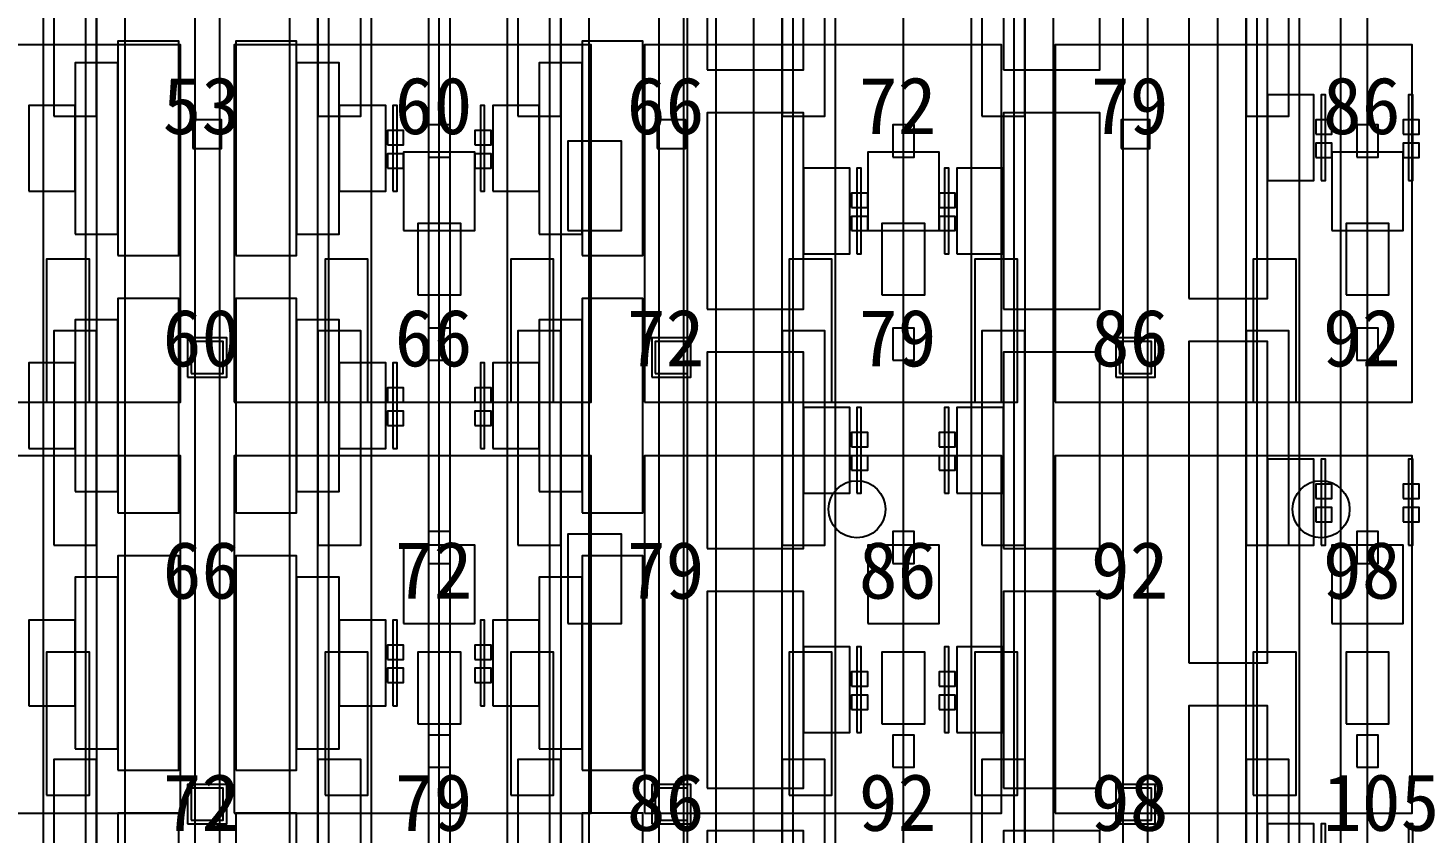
# Model space of a CAD drawing. Header units: metres. Extents: x -1640 to 1560, y -268 to 2338.
# Drawn here: x 100.22 to 139.22, y 1661.94 to 1684.47 of the extents above; entities that cross this region are included whole.
import ezdxf

# ---------------------------------------------------------------- set-up
doc = ezdxf.new("R2010")
doc.units = ezdxf.units.M
for name, color, linetype in [('1F_CHL', 4, 'Continuous'), ('1F_PUMP', 2, 'Continuous'), ('1F_SCR', 3, 'Continuous'), ('1F_STRUCT_COLUMN', 8, 'Continuous'), ('2F_CSF_LATERAL_RACK_CONCEPT', 9, 'Continuous'), ('2F_RFG', 5, 'Continuous'), ('2F_STRUCT_COLUMN', 8, 'Continuous'), ('2F_VMB', 6, 'Continuous'), ('3F_CLEANROOM_OVERHEAD_PIPE_DUCT_CONCEPT', 9, 'Continuous'), ('3F_CMP', 5, 'Continuous'), ('3F_EHS_EGRESS_DIST_M', 2, 'Continuous'), ('3F_EHS_SAFETY_SHOWER_EYEWASH_CONCEPT', 3, 'Continuous'), ('3F_ETCH', 2, 'Continuous'), ('3F_FOUP', 5, 'Continuous'), ('3F_OHT', 9, 'Continuous'), ('3F_OHTV', 1, 'Continuous'), ('3F_STRUCT_COLUMN', 8, 'Continuous'), ('3F_TBAR', 6, 'Continuous'), ('3F_WET', 6, 'Continuous'), ('4F_FFU', 1, 'Continuous'), ('4F_STRUCT_PLENUM_TRUSS_CONCEPT', 9, 'Continuous'), ('5F_CHL', 4, 'Continuous'), ('5F_PUMP', 2, 'Continuous'), ('5F_SCR', 3, 'Continuous'), ('5F_STRUCT_COLUMN', 8, 'Continuous'), ('6F_CSF_LATERAL_RACK_CONCEPT', 9, 'Continuous'), ('6F_RFG', 5, 'Continuous'), ('6F_STRUCT_COLUMN', 8, 'Continuous'), ('6F_VMB', 6, 'Continuous'), ('7F_CLEANROOM_OVERHEAD_PIPE_DUCT_CONCEPT', 9, 'Continuous'), ('7F_CMP', 5, 'Continuous'), ('7F_EHS_EGRESS_DIST_M', 2, 'Continuous'), ('7F_EHS_SAFETY_SHOWER_EYEWASH_CONCEPT', 3, 'Continuous'), ('7F_ETCH', 2, 'Continuous'), ('7F_FOUP', 5, 'Continuous'), ('7F_OHT', 9, 'Continuous'), ('7F_OHTV', 1, 'Continuous'), ('7F_STRUCT_COLUMN', 8, 'Continuous'), ('7F_TBAR', 6, 'Continuous'), ('7F_WET', 6, 'Continuous'), ('8F_FFU', 1, 'Continuous'), ('8F_STRUCT_PLENUM_TRUSS_CONCEPT', 9, 'Continuous'), ('EHS_TREATED_EXHAUST', 30, 'Continuous'), ('UTIL_ELEC.LV_CONCEPT', 2, 'Continuous'), ('UTIL_PCW.R_CONCEPT', 1, 'Continuous'), ('UTIL_PCW.S_CONCEPT', 6, 'Continuous')]:
    doc.layers.add(name, color=color, linetype=linetype)

msp = doc.modelspace()

# ---------------------------------------------------------------- linework, layer by layer
at = {"layer": '1F_CHL'}
for points in [[(115.35, 1678.8), (116.85, 1678.8), (116.85, 1681.3), (115.35, 1681.3)], [(115.35, 1667.8), (116.85, 1667.8), (116.85, 1670.3), (115.35, 1670.3)]]:
    msp.add_lwpolyline(points, close=True, dxfattribs=at)
at = {"layer": '1F_PUMP'}
for points in [[(100.75, 1674), (101.95, 1674), (101.95, 1678), (100.75, 1678)], [(108.55, 1674), (109.75, 1674), (109.75, 1678), (108.55, 1678)], [(113.75, 1674), (114.95, 1674), (114.95, 1678), (113.75, 1678)], [(121.55, 1674), (122.75, 1674), (122.75, 1678), (121.55, 1678)], [(126.75, 1674), (127.95, 1674), (127.95, 1678), (126.75, 1678)], [(134.55, 1674), (135.75, 1674), (135.75, 1678), (134.55, 1678)], [(100.75, 1663), (101.95, 1663), (101.95, 1667), (100.75, 1667)], [(108.55, 1663), (109.75, 1663), (109.75, 1667), (108.55, 1667)], [(113.75, 1663), (114.95, 1663), (114.95, 1667), (113.75, 1667)], [(121.55, 1663), (122.75, 1663), (122.75, 1667), (121.55, 1667)], [(126.75, 1663), (127.95, 1663), (127.95, 1667), (126.75, 1667)], [(134.55, 1663), (135.75, 1663), (135.75, 1667), (134.55, 1667)]]:
    msp.add_lwpolyline(points, close=True, dxfattribs=at)
at = {"layer": '1F_SCR'}
for points in [[(110.75, 1678.8), (112.75, 1678.8), (112.75, 1681), (110.75, 1681)], [(123.75, 1678.8), (125.75, 1678.8), (125.75, 1681), (123.75, 1681)], [(136.75, 1678.8), (138.75, 1678.8), (138.75, 1681), (136.75, 1681)], [(110.75, 1667.8), (112.75, 1667.8), (112.75, 1670), (110.75, 1670)], [(123.75, 1667.8), (125.75, 1667.8), (125.75, 1670), (123.75, 1670)], [(136.75, 1667.8), (138.75, 1667.8), (138.75, 1670), (136.75, 1670)]]:
    msp.add_lwpolyline(points, close=True, dxfattribs=at)
at = {"layer": '1F_STRUCT_COLUMN'}
for points in [[(104.7, 1674.7), (105.8, 1674.7), (105.8, 1675.8), (104.7, 1675.8)], [(117.7, 1674.7), (118.8, 1674.7), (118.8, 1675.8), (117.7, 1675.8)], [(130.7, 1674.7), (131.8, 1674.7), (131.8, 1675.8), (130.7, 1675.8)], [(104.7, 1662.2), (105.8, 1662.2), (105.8, 1663.3), (104.7, 1663.3)], [(117.7, 1662.2), (118.8, 1662.2), (118.8, 1663.3), (117.7, 1663.3)], [(130.7, 1662.2), (131.8, 1662.2), (131.8, 1663.3), (130.7, 1663.3)]]:
    msp.add_lwpolyline(points, close=True, dxfattribs=at)
at = {"layer": '2F_CSF_LATERAL_RACK_CONCEPT'}
for points in [[(102.15, 1573), (102.95, 1573), (102.95, 1719), (102.15, 1719)], [(107.55, 1573), (108.35, 1573), (108.35, 1719), (107.55, 1719)], [(115.15, 1573), (115.95, 1573), (115.95, 1719), (115.15, 1719)], [(120.55, 1573), (121.35, 1573), (121.35, 1719), (120.55, 1719)], [(128.15, 1573), (128.95, 1573), (128.95, 1719), (128.15, 1719)], [(133.55, 1573), (134.35, 1573), (134.35, 1719), (133.55, 1719)]]:
    msp.add_lwpolyline(points, close=True, dxfattribs=at)
at = {"layer": '2F_RFG'}
for points in [[(100.95, 1682), (102.15, 1682), (102.15, 1688), (100.95, 1688)], [(108.35, 1682), (109.55, 1682), (109.55, 1688), (108.35, 1688)], [(113.95, 1682), (115.15, 1682), (115.15, 1688), (113.95, 1688)], [(121.35, 1682), (122.55, 1682), (122.55, 1688), (121.35, 1688)], [(126.95, 1682), (128.15, 1682), (128.15, 1688), (126.95, 1688)], [(134.35, 1682), (135.55, 1682), (135.55, 1688), (134.35, 1688)], [(100.95, 1670), (102.15, 1670), (102.15, 1676), (100.95, 1676)], [(108.35, 1670), (109.55, 1670), (109.55, 1676), (108.35, 1676)], [(113.95, 1670), (115.15, 1670), (115.15, 1676), (113.95, 1676)], [(121.35, 1670), (122.55, 1670), (122.55, 1676), (121.35, 1676)], [(126.95, 1670), (128.15, 1670), (128.15, 1676), (126.95, 1676)], [(134.35, 1670), (135.55, 1670), (135.55, 1676), (134.35, 1676)], [(100.95, 1658), (102.15, 1658), (102.15, 1664), (100.95, 1664)], [(108.35, 1658), (109.55, 1658), (109.55, 1664), (108.35, 1664)], [(113.95, 1658), (115.15, 1658), (115.15, 1664), (113.95, 1664)], [(121.35, 1658), (122.55, 1658), (122.55, 1664), (121.35, 1664)], [(126.95, 1658), (128.15, 1658), (128.15, 1664), (126.95, 1664)], [(134.35, 1658), (135.55, 1658), (135.55, 1664), (134.35, 1664)]]:
    msp.add_lwpolyline(points, close=True, dxfattribs=at)
at = {"layer": '2F_STRUCT_COLUMN'}
for points in [[(104.8, 1674.8), (105.7, 1674.8), (105.7, 1675.7), (104.8, 1675.7)], [(117.8, 1674.8), (118.7, 1674.8), (118.7, 1675.7), (117.8, 1675.7)], [(130.8, 1674.8), (131.7, 1674.8), (131.7, 1675.7), (130.8, 1675.7)], [(104.8, 1662.3), (105.7, 1662.3), (105.7, 1663.2), (104.8, 1663.2)], [(117.8, 1662.3), (118.7, 1662.3), (118.7, 1663.2), (117.8, 1663.2)], [(130.8, 1662.3), (131.7, 1662.3), (131.7, 1663.2), (130.8, 1663.2)]]:
    msp.add_lwpolyline(points, close=True, dxfattribs=at)
at = {"layer": '2F_VMB'}
for points in [[(111.15, 1677), (112.35, 1677), (112.35, 1679), (111.15, 1679)], [(124.15, 1677), (125.35, 1677), (125.35, 1679), (124.15, 1679)], [(137.15, 1677), (138.35, 1677), (138.35, 1679), (137.15, 1679)], [(111.15, 1665), (112.35, 1665), (112.35, 1667), (111.15, 1667)], [(124.15, 1665), (125.35, 1665), (125.35, 1667), (124.15, 1667)], [(137.15, 1665), (138.35, 1665), (138.35, 1667), (137.15, 1667)]]:
    msp.add_lwpolyline(points, close=True, dxfattribs=at)
at = {"layer": '3F_CLEANROOM_OVERHEAD_PIPE_DUCT_CONCEPT'}
for points in [[(100.65, 1572), (101.85, 1572), (101.85, 1720), (100.65, 1720)], [(108.65, 1572), (109.85, 1572), (109.85, 1720), (108.65, 1720)], [(113.65, 1572), (114.85, 1572), (114.85, 1720), (113.65, 1720)], [(121.65, 1572), (122.85, 1572), (122.85, 1720), (121.65, 1720)], [(126.65, 1572), (127.85, 1572), (127.85, 1720), (126.65, 1720)], [(134.65, 1572), (135.85, 1572), (135.85, 1720), (134.65, 1720)]]:
    msp.add_lwpolyline(points, close=True, dxfattribs=at)
at = {"layer": '3F_CMP'}
for points in [[(119.25, 1683.3), (121.95, 1683.3), (121.95, 1688.8), (119.25, 1688.8)], [(127.55, 1683.3), (130.25, 1683.3), (130.25, 1688.8), (127.55, 1688.8)], [(119.25, 1676.6), (121.95, 1676.6), (121.95, 1682.1), (119.25, 1682.1)], [(127.55, 1676.6), (130.25, 1676.6), (130.25, 1682.1), (127.55, 1682.1)], [(121.95, 1678.15), (123.25, 1678.15), (123.25, 1680.55), (121.95, 1680.55)], [(126.25, 1678.15), (127.55, 1678.15), (127.55, 1680.55), (126.25, 1680.55)], [(119.25, 1669.9), (121.95, 1669.9), (121.95, 1675.4), (119.25, 1675.4)], [(127.55, 1669.9), (130.25, 1669.9), (130.25, 1675.4), (127.55, 1675.4)], [(121.95, 1671.45), (123.25, 1671.45), (123.25, 1673.85), (121.95, 1673.85)], [(126.25, 1671.45), (127.55, 1671.45), (127.55, 1673.85), (126.25, 1673.85)], [(119.25, 1663.2), (121.95, 1663.2), (121.95, 1668.7), (119.25, 1668.7)], [(127.55, 1663.2), (130.25, 1663.2), (130.25, 1668.7), (127.55, 1668.7)], [(121.95, 1664.75), (123.25, 1664.75), (123.25, 1667.15), (121.95, 1667.15)], [(126.25, 1664.75), (127.55, 1664.75), (127.55, 1667.15), (126.25, 1667.15)], [(119.25, 1656.5), (121.95, 1656.5), (121.95, 1662), (119.25, 1662)], [(127.55, 1656.5), (130.25, 1656.5), (130.25, 1662), (127.55, 1662)]]:
    msp.add_lwpolyline(points, close=True, dxfattribs=at)
at = {"layer": '3F_EHS_SAFETY_SHOWER_EYEWASH_CONCEPT'}
for centre in [(123.45, 1671), (136.45, 1671)]:
    msp.add_circle(centre, 0.8, dxfattribs=at)
at = {"layer": '3F_ETCH'}
for points in [[(102.75, 1678.1), (104.45, 1678.1), (104.45, 1684.1), (102.75, 1684.1)], [(106.05, 1678.1), (107.75, 1678.1), (107.75, 1684.1), (106.05, 1684.1)], [(115.75, 1678.1), (117.45, 1678.1), (117.45, 1684.1), (115.75, 1684.1)], [(101.55, 1678.7), (102.75, 1678.7), (102.75, 1683.5), (101.55, 1683.5)], [(107.75, 1678.7), (108.95, 1678.7), (108.95, 1683.5), (107.75, 1683.5)], [(114.55, 1678.7), (115.75, 1678.7), (115.75, 1683.5), (114.55, 1683.5)], [(100.25, 1679.9), (101.55, 1679.9), (101.55, 1682.3), (100.25, 1682.3)], [(108.95, 1679.9), (110.25, 1679.9), (110.25, 1682.3), (108.95, 1682.3)], [(113.25, 1679.9), (114.55, 1679.9), (114.55, 1682.3), (113.25, 1682.3)], [(102.75, 1670.9), (104.45, 1670.9), (104.45, 1676.9), (102.75, 1676.9)], [(106.05, 1670.9), (107.75, 1670.9), (107.75, 1676.9), (106.05, 1676.9)], [(115.75, 1670.9), (117.45, 1670.9), (117.45, 1676.9), (115.75, 1676.9)], [(101.55, 1671.5), (102.75, 1671.5), (102.75, 1676.3), (101.55, 1676.3)], [(107.75, 1671.5), (108.95, 1671.5), (108.95, 1676.3), (107.75, 1676.3)], [(114.55, 1671.5), (115.75, 1671.5), (115.75, 1676.3), (114.55, 1676.3)], [(100.25, 1672.7), (101.55, 1672.7), (101.55, 1675.1), (100.25, 1675.1)], [(108.95, 1672.7), (110.25, 1672.7), (110.25, 1675.1), (108.95, 1675.1)], [(113.25, 1672.7), (114.55, 1672.7), (114.55, 1675.1), (113.25, 1675.1)], [(102.75, 1663.7), (104.45, 1663.7), (104.45, 1669.7), (102.75, 1669.7)], [(106.05, 1663.7), (107.75, 1663.7), (107.75, 1669.7), (106.05, 1669.7)], [(115.75, 1663.7), (117.45, 1663.7), (117.45, 1669.7), (115.75, 1669.7)], [(101.55, 1664.3), (102.75, 1664.3), (102.75, 1669.1), (101.55, 1669.1)], [(107.75, 1664.3), (108.95, 1664.3), (108.95, 1669.1), (107.75, 1669.1)], [(114.55, 1664.3), (115.75, 1664.3), (115.75, 1669.1), (114.55, 1669.1)], [(100.25, 1665.5), (101.55, 1665.5), (101.55, 1667.9), (100.25, 1667.9)], [(108.95, 1665.5), (110.25, 1665.5), (110.25, 1667.9), (108.95, 1667.9)], [(113.25, 1665.5), (114.55, 1665.5), (114.55, 1667.9), (113.25, 1667.9)], [(102.75, 1656.5), (104.45, 1656.5), (104.45, 1662.5), (102.75, 1662.5)], [(106.05, 1656.5), (107.75, 1656.5), (107.75, 1662.5), (106.05, 1662.5)], [(115.75, 1656.5), (117.45, 1656.5), (117.45, 1662.5), (115.75, 1662.5)]]:
    msp.add_lwpolyline(points, close=True, dxfattribs=at)
at = {"layer": '3F_FOUP'}
for points in [[(136.3, 1681.5), (136.75, 1681.5), (136.75, 1681.9), (136.3, 1681.9)], [(138.75, 1681.5), (139.2, 1681.5), (139.2, 1681.9), (138.75, 1681.9)], [(110.3, 1681.2), (110.75, 1681.2), (110.75, 1681.6), (110.3, 1681.6)], [(112.75, 1681.2), (113.2, 1681.2), (113.2, 1681.6), (112.75, 1681.6)], [(110.3, 1680.55), (110.75, 1680.55), (110.75, 1680.95), (110.3, 1680.95)], [(112.75, 1680.55), (113.2, 1680.55), (113.2, 1680.95), (112.75, 1680.95)], [(136.3, 1680.85), (136.75, 1680.85), (136.75, 1681.25), (136.3, 1681.25)], [(138.75, 1680.85), (139.2, 1680.85), (139.2, 1681.25), (138.75, 1681.25)], [(123.3, 1679.45), (123.75, 1679.45), (123.75, 1679.85), (123.3, 1679.85)], [(125.75, 1679.45), (126.2, 1679.45), (126.2, 1679.85), (125.75, 1679.85)], [(123.3, 1678.8), (123.75, 1678.8), (123.75, 1679.2), (123.3, 1679.2)], [(125.75, 1678.8), (126.2, 1678.8), (126.2, 1679.2), (125.75, 1679.2)], [(110.3, 1674), (110.75, 1674), (110.75, 1674.4), (110.3, 1674.4)], [(112.75, 1674), (113.2, 1674), (113.2, 1674.4), (112.75, 1674.4)], [(110.3, 1673.35), (110.75, 1673.35), (110.75, 1673.75), (110.3, 1673.75)], [(112.75, 1673.35), (113.2, 1673.35), (113.2, 1673.75), (112.75, 1673.75)], [(123.3, 1672.75), (123.75, 1672.75), (123.75, 1673.15), (123.3, 1673.15)], [(125.75, 1672.75), (126.2, 1672.75), (126.2, 1673.15), (125.75, 1673.15)], [(123.3, 1672.1), (123.75, 1672.1), (123.75, 1672.5), (123.3, 1672.5)], [(125.75, 1672.1), (126.2, 1672.1), (126.2, 1672.5), (125.75, 1672.5)], [(136.3, 1671.3), (136.75, 1671.3), (136.75, 1671.7), (136.3, 1671.7)], [(138.75, 1671.3), (139.2, 1671.3), (139.2, 1671.7), (138.75, 1671.7)], [(136.3, 1670.65), (136.75, 1670.65), (136.75, 1671.05), (136.3, 1671.05)], [(138.75, 1670.65), (139.2, 1670.65), (139.2, 1671.05), (138.75, 1671.05)], [(110.3, 1666.8), (110.75, 1666.8), (110.75, 1667.2), (110.3, 1667.2)], [(112.75, 1666.8), (113.2, 1666.8), (113.2, 1667.2), (112.75, 1667.2)], [(110.3, 1666.15), (110.75, 1666.15), (110.75, 1666.55), (110.3, 1666.55)], [(112.75, 1666.15), (113.2, 1666.15), (113.2, 1666.55), (112.75, 1666.55)], [(123.3, 1666.05), (123.75, 1666.05), (123.75, 1666.45), (123.3, 1666.45)], [(125.75, 1666.05), (126.2, 1666.05), (126.2, 1666.45), (125.75, 1666.45)], [(123.3, 1665.4), (123.75, 1665.4), (123.75, 1665.8), (123.3, 1665.8)], [(125.75, 1665.4), (126.2, 1665.4), (126.2, 1665.8), (125.75, 1665.8)]]:
    msp.add_lwpolyline(points, close=True, dxfattribs=at)
at = {"layer": '3F_OHT'}
for p, q in [((111.75, 1650), (111.75, 1720)), ((124.75, 1650), (124.75, 1720)), ((137.75, 1650), (137.75, 1720))]:
    msp.add_line(p, q, dxfattribs=at)
at = {"layer": '3F_OHTV'}
for points in [[(111.45, 1680.86), (112.05, 1680.86), (112.05, 1681.76), (111.45, 1681.76)], [(124.45, 1680.86), (125.05, 1680.86), (125.05, 1681.76), (124.45, 1681.76)], [(137.45, 1680.86), (138.05, 1680.86), (138.05, 1681.76), (137.45, 1681.76)], [(111.45, 1675.17), (112.05, 1675.17), (112.05, 1676.07), (111.45, 1676.07)], [(124.45, 1675.17), (125.05, 1675.17), (125.05, 1676.07), (124.45, 1676.07)], [(137.45, 1675.17), (138.05, 1675.17), (138.05, 1676.07), (137.45, 1676.07)], [(111.45, 1669.48), (112.05, 1669.48), (112.05, 1670.38), (111.45, 1670.38)], [(124.45, 1669.48), (125.05, 1669.48), (125.05, 1670.38), (124.45, 1670.38)], [(137.45, 1669.48), (138.05, 1669.48), (138.05, 1670.38), (137.45, 1670.38)], [(111.45, 1663.78), (112.05, 1663.78), (112.05, 1664.68), (111.45, 1664.68)], [(124.45, 1663.78), (125.05, 1663.78), (125.05, 1664.68), (124.45, 1664.68)], [(137.45, 1663.78), (138.05, 1663.78), (138.05, 1664.68), (137.45, 1664.68)]]:
    msp.add_lwpolyline(points, close=True, dxfattribs=at)
at = {"layer": '3F_STRUCT_COLUMN'}
for points in [[(104.85, 1681.1), (105.65, 1681.1), (105.65, 1681.9), (104.85, 1681.9)], [(117.85, 1681.1), (118.65, 1681.1), (118.65, 1681.9), (117.85, 1681.9)], [(130.85, 1681.1), (131.65, 1681.1), (131.65, 1681.9), (130.85, 1681.9)]]:
    msp.add_lwpolyline(points, close=True, dxfattribs=at)
at = {"layer": '3F_TBAR'}
for points in [[(136.45, 1680.2), (136.57, 1680.2), (136.57, 1682.6), (136.45, 1682.6)], [(138.9, 1680.2), (139.02, 1680.2), (139.02, 1682.6), (138.9, 1682.6)], [(110.45, 1679.9), (110.57, 1679.9), (110.57, 1682.3), (110.45, 1682.3)], [(112.9, 1679.9), (113.02, 1679.9), (113.02, 1682.3), (112.9, 1682.3)], [(123.45, 1678.15), (123.57, 1678.15), (123.57, 1680.55), (123.45, 1680.55)], [(125.9, 1678.15), (126.02, 1678.15), (126.02, 1680.55), (125.9, 1680.55)], [(110.45, 1672.7), (110.57, 1672.7), (110.57, 1675.1), (110.45, 1675.1)], [(112.9, 1672.7), (113.02, 1672.7), (113.02, 1675.1), (112.9, 1675.1)], [(123.45, 1671.45), (123.57, 1671.45), (123.57, 1673.85), (123.45, 1673.85)], [(125.9, 1671.45), (126.02, 1671.45), (126.02, 1673.85), (125.9, 1673.85)], [(136.45, 1670), (136.57, 1670), (136.57, 1672.4), (136.45, 1672.4)], [(138.9, 1670), (139.02, 1670), (139.02, 1672.4), (138.9, 1672.4)], [(110.45, 1665.5), (110.57, 1665.5), (110.57, 1667.9), (110.45, 1667.9)], [(112.9, 1665.5), (113.02, 1665.5), (113.02, 1667.9), (112.9, 1667.9)], [(123.45, 1664.75), (123.57, 1664.75), (123.57, 1667.15), (123.45, 1667.15)], [(125.9, 1664.75), (126.02, 1664.75), (126.02, 1667.15), (125.9, 1667.15)], [(136.45, 1659.8), (136.57, 1659.8), (136.57, 1662.2), (136.45, 1662.2)], [(138.9, 1659.8), (139.02, 1659.8), (139.02, 1662.2), (138.9, 1662.2)]]:
    msp.add_lwpolyline(points, close=True, dxfattribs=at)
at = {"layer": '3F_WET'}
for points in [[(132.75, 1676.9), (134.95, 1676.9), (134.95, 1685.9), (132.75, 1685.9)], [(134.95, 1680.2), (136.25, 1680.2), (136.25, 1682.6), (134.95, 1682.6)], [(132.75, 1666.7), (134.95, 1666.7), (134.95, 1675.7), (132.75, 1675.7)], [(134.95, 1670), (136.25, 1670), (136.25, 1672.4), (134.95, 1672.4)], [(132.75, 1656.5), (134.95, 1656.5), (134.95, 1665.5), (132.75, 1665.5)], [(134.95, 1659.8), (136.25, 1659.8), (136.25, 1662.2), (134.95, 1662.2)]]:
    msp.add_lwpolyline(points, close=True, dxfattribs=at)
at = {"layer": '4F_FFU'}
for points in [[(94.5, 1674), (104.5, 1674), (104.5, 1684), (94.5, 1684)], [(106, 1674), (116, 1674), (116, 1684), (106, 1684)], [(117.5, 1674), (127.5, 1674), (127.5, 1684), (117.5, 1684)], [(129, 1674), (139, 1674), (139, 1684), (129, 1684)], [(94.5, 1662.5), (104.5, 1662.5), (104.5, 1672.5), (94.5, 1672.5)], [(106, 1662.5), (116, 1662.5), (116, 1672.5), (106, 1672.5)], [(117.5, 1662.5), (127.5, 1662.5), (127.5, 1672.5), (117.5, 1672.5)], [(129, 1662.5), (139, 1662.5), (139, 1672.5), (129, 1672.5)]]:
    msp.add_lwpolyline(points, close=True, dxfattribs=at)
at = {"layer": '4F_STRUCT_PLENUM_TRUSS_CONCEPT'}
for points in [[(104.9, 1569), (105.6, 1569), (105.6, 1723), (104.9, 1723)], [(117.9, 1569), (118.6, 1569), (118.6, 1723), (117.9, 1723)], [(130.9, 1569), (131.6, 1569), (131.6, 1723), (130.9, 1723)]]:
    msp.add_lwpolyline(points, close=True, dxfattribs=at)
at = {"layer": '5F_CHL'}
for points in [[(115.35, 1678.8), (116.85, 1678.8), (116.85, 1681.3), (115.35, 1681.3)], [(115.35, 1667.8), (116.85, 1667.8), (116.85, 1670.3), (115.35, 1670.3)]]:
    msp.add_lwpolyline(points, close=True, dxfattribs=at)
at = {"layer": '5F_PUMP'}
for points in [[(100.75, 1674), (101.95, 1674), (101.95, 1678), (100.75, 1678)], [(108.55, 1674), (109.75, 1674), (109.75, 1678), (108.55, 1678)], [(113.75, 1674), (114.95, 1674), (114.95, 1678), (113.75, 1678)], [(121.55, 1674), (122.75, 1674), (122.75, 1678), (121.55, 1678)], [(126.75, 1674), (127.95, 1674), (127.95, 1678), (126.75, 1678)], [(134.55, 1674), (135.75, 1674), (135.75, 1678), (134.55, 1678)], [(100.75, 1663), (101.95, 1663), (101.95, 1667), (100.75, 1667)], [(108.55, 1663), (109.75, 1663), (109.75, 1667), (108.55, 1667)], [(113.75, 1663), (114.95, 1663), (114.95, 1667), (113.75, 1667)], [(121.55, 1663), (122.75, 1663), (122.75, 1667), (121.55, 1667)], [(126.75, 1663), (127.95, 1663), (127.95, 1667), (126.75, 1667)], [(134.55, 1663), (135.75, 1663), (135.75, 1667), (134.55, 1667)]]:
    msp.add_lwpolyline(points, close=True, dxfattribs=at)
at = {"layer": '5F_SCR'}
for points in [[(110.75, 1678.8), (112.75, 1678.8), (112.75, 1681), (110.75, 1681)], [(123.75, 1678.8), (125.75, 1678.8), (125.75, 1681), (123.75, 1681)], [(136.75, 1678.8), (138.75, 1678.8), (138.75, 1681), (136.75, 1681)], [(110.75, 1667.8), (112.75, 1667.8), (112.75, 1670), (110.75, 1670)], [(123.75, 1667.8), (125.75, 1667.8), (125.75, 1670), (123.75, 1670)], [(136.75, 1667.8), (138.75, 1667.8), (138.75, 1670), (136.75, 1670)]]:
    msp.add_lwpolyline(points, close=True, dxfattribs=at)
at = {"layer": '5F_STRUCT_COLUMN'}
for points in [[(104.7, 1674.7), (105.8, 1674.7), (105.8, 1675.8), (104.7, 1675.8)], [(117.7, 1674.7), (118.8, 1674.7), (118.8, 1675.8), (117.7, 1675.8)], [(130.7, 1674.7), (131.8, 1674.7), (131.8, 1675.8), (130.7, 1675.8)], [(104.7, 1662.2), (105.8, 1662.2), (105.8, 1663.3), (104.7, 1663.3)], [(117.7, 1662.2), (118.8, 1662.2), (118.8, 1663.3), (117.7, 1663.3)], [(130.7, 1662.2), (131.8, 1662.2), (131.8, 1663.3), (130.7, 1663.3)]]:
    msp.add_lwpolyline(points, close=True, dxfattribs=at)
at = {"layer": '6F_CSF_LATERAL_RACK_CONCEPT'}
for points in [[(102.15, 1573), (102.95, 1573), (102.95, 1719), (102.15, 1719)], [(107.55, 1573), (108.35, 1573), (108.35, 1719), (107.55, 1719)], [(115.15, 1573), (115.95, 1573), (115.95, 1719), (115.15, 1719)], [(120.55, 1573), (121.35, 1573), (121.35, 1719), (120.55, 1719)], [(128.15, 1573), (128.95, 1573), (128.95, 1719), (128.15, 1719)], [(133.55, 1573), (134.35, 1573), (134.35, 1719), (133.55, 1719)]]:
    msp.add_lwpolyline(points, close=True, dxfattribs=at)
at = {"layer": '6F_RFG'}
for points in [[(100.95, 1682), (102.15, 1682), (102.15, 1688), (100.95, 1688)], [(108.35, 1682), (109.55, 1682), (109.55, 1688), (108.35, 1688)], [(113.95, 1682), (115.15, 1682), (115.15, 1688), (113.95, 1688)], [(121.35, 1682), (122.55, 1682), (122.55, 1688), (121.35, 1688)], [(126.95, 1682), (128.15, 1682), (128.15, 1688), (126.95, 1688)], [(134.35, 1682), (135.55, 1682), (135.55, 1688), (134.35, 1688)], [(100.95, 1670), (102.15, 1670), (102.15, 1676), (100.95, 1676)], [(108.35, 1670), (109.55, 1670), (109.55, 1676), (108.35, 1676)], [(113.95, 1670), (115.15, 1670), (115.15, 1676), (113.95, 1676)], [(121.35, 1670), (122.55, 1670), (122.55, 1676), (121.35, 1676)], [(126.95, 1670), (128.15, 1670), (128.15, 1676), (126.95, 1676)], [(134.35, 1670), (135.55, 1670), (135.55, 1676), (134.35, 1676)], [(100.95, 1658), (102.15, 1658), (102.15, 1664), (100.95, 1664)], [(108.35, 1658), (109.55, 1658), (109.55, 1664), (108.35, 1664)], [(113.95, 1658), (115.15, 1658), (115.15, 1664), (113.95, 1664)], [(121.35, 1658), (122.55, 1658), (122.55, 1664), (121.35, 1664)], [(126.95, 1658), (128.15, 1658), (128.15, 1664), (126.95, 1664)], [(134.35, 1658), (135.55, 1658), (135.55, 1664), (134.35, 1664)]]:
    msp.add_lwpolyline(points, close=True, dxfattribs=at)
at = {"layer": '6F_STRUCT_COLUMN'}
for points in [[(104.8, 1674.8), (105.7, 1674.8), (105.7, 1675.7), (104.8, 1675.7)], [(117.8, 1674.8), (118.7, 1674.8), (118.7, 1675.7), (117.8, 1675.7)], [(130.8, 1674.8), (131.7, 1674.8), (131.7, 1675.7), (130.8, 1675.7)], [(104.8, 1662.3), (105.7, 1662.3), (105.7, 1663.2), (104.8, 1663.2)], [(117.8, 1662.3), (118.7, 1662.3), (118.7, 1663.2), (117.8, 1663.2)], [(130.8, 1662.3), (131.7, 1662.3), (131.7, 1663.2), (130.8, 1663.2)]]:
    msp.add_lwpolyline(points, close=True, dxfattribs=at)
at = {"layer": '6F_VMB'}
for points in [[(111.15, 1677), (112.35, 1677), (112.35, 1679), (111.15, 1679)], [(124.15, 1677), (125.35, 1677), (125.35, 1679), (124.15, 1679)], [(137.15, 1677), (138.35, 1677), (138.35, 1679), (137.15, 1679)], [(111.15, 1665), (112.35, 1665), (112.35, 1667), (111.15, 1667)], [(124.15, 1665), (125.35, 1665), (125.35, 1667), (124.15, 1667)], [(137.15, 1665), (138.35, 1665), (138.35, 1667), (137.15, 1667)]]:
    msp.add_lwpolyline(points, close=True, dxfattribs=at)
at = {"layer": '7F_CLEANROOM_OVERHEAD_PIPE_DUCT_CONCEPT'}
for points in [[(100.65, 1572), (101.85, 1572), (101.85, 1720), (100.65, 1720)], [(108.65, 1572), (109.85, 1572), (109.85, 1720), (108.65, 1720)], [(113.65, 1572), (114.85, 1572), (114.85, 1720), (113.65, 1720)], [(121.65, 1572), (122.85, 1572), (122.85, 1720), (121.65, 1720)], [(126.65, 1572), (127.85, 1572), (127.85, 1720), (126.65, 1720)], [(134.65, 1572), (135.85, 1572), (135.85, 1720), (134.65, 1720)]]:
    msp.add_lwpolyline(points, close=True, dxfattribs=at)
at = {"layer": '7F_CMP'}
for points in [[(119.25, 1683.3), (121.95, 1683.3), (121.95, 1688.8), (119.25, 1688.8)], [(127.55, 1683.3), (130.25, 1683.3), (130.25, 1688.8), (127.55, 1688.8)], [(119.25, 1676.6), (121.95, 1676.6), (121.95, 1682.1), (119.25, 1682.1)], [(127.55, 1676.6), (130.25, 1676.6), (130.25, 1682.1), (127.55, 1682.1)], [(121.95, 1678.15), (123.25, 1678.15), (123.25, 1680.55), (121.95, 1680.55)], [(126.25, 1678.15), (127.55, 1678.15), (127.55, 1680.55), (126.25, 1680.55)], [(119.25, 1669.9), (121.95, 1669.9), (121.95, 1675.4), (119.25, 1675.4)], [(127.55, 1669.9), (130.25, 1669.9), (130.25, 1675.4), (127.55, 1675.4)], [(121.95, 1671.45), (123.25, 1671.45), (123.25, 1673.85), (121.95, 1673.85)], [(126.25, 1671.45), (127.55, 1671.45), (127.55, 1673.85), (126.25, 1673.85)], [(119.25, 1663.2), (121.95, 1663.2), (121.95, 1668.7), (119.25, 1668.7)], [(127.55, 1663.2), (130.25, 1663.2), (130.25, 1668.7), (127.55, 1668.7)], [(121.95, 1664.75), (123.25, 1664.75), (123.25, 1667.15), (121.95, 1667.15)], [(126.25, 1664.75), (127.55, 1664.75), (127.55, 1667.15), (126.25, 1667.15)], [(119.25, 1656.5), (121.95, 1656.5), (121.95, 1662), (119.25, 1662)], [(127.55, 1656.5), (130.25, 1656.5), (130.25, 1662), (127.55, 1662)]]:
    msp.add_lwpolyline(points, close=True, dxfattribs=at)
at = {"layer": '7F_EHS_SAFETY_SHOWER_EYEWASH_CONCEPT'}
for centre in [(123.45, 1671), (136.45, 1671)]:
    msp.add_circle(centre, 0.8, dxfattribs=at)
at = {"layer": '7F_ETCH'}
for points in [[(102.75, 1678.1), (104.45, 1678.1), (104.45, 1684.1), (102.75, 1684.1)], [(106.05, 1678.1), (107.75, 1678.1), (107.75, 1684.1), (106.05, 1684.1)], [(115.75, 1678.1), (117.45, 1678.1), (117.45, 1684.1), (115.75, 1684.1)], [(101.55, 1678.7), (102.75, 1678.7), (102.75, 1683.5), (101.55, 1683.5)], [(107.75, 1678.7), (108.95, 1678.7), (108.95, 1683.5), (107.75, 1683.5)], [(114.55, 1678.7), (115.75, 1678.7), (115.75, 1683.5), (114.55, 1683.5)], [(100.25, 1679.9), (101.55, 1679.9), (101.55, 1682.3), (100.25, 1682.3)], [(108.95, 1679.9), (110.25, 1679.9), (110.25, 1682.3), (108.95, 1682.3)], [(113.25, 1679.9), (114.55, 1679.9), (114.55, 1682.3), (113.25, 1682.3)], [(102.75, 1670.9), (104.45, 1670.9), (104.45, 1676.9), (102.75, 1676.9)], [(106.05, 1670.9), (107.75, 1670.9), (107.75, 1676.9), (106.05, 1676.9)], [(115.75, 1670.9), (117.45, 1670.9), (117.45, 1676.9), (115.75, 1676.9)], [(101.55, 1671.5), (102.75, 1671.5), (102.75, 1676.3), (101.55, 1676.3)], [(107.75, 1671.5), (108.95, 1671.5), (108.95, 1676.3), (107.75, 1676.3)], [(114.55, 1671.5), (115.75, 1671.5), (115.75, 1676.3), (114.55, 1676.3)], [(100.25, 1672.7), (101.55, 1672.7), (101.55, 1675.1), (100.25, 1675.1)], [(108.95, 1672.7), (110.25, 1672.7), (110.25, 1675.1), (108.95, 1675.1)], [(113.25, 1672.7), (114.55, 1672.7), (114.55, 1675.1), (113.25, 1675.1)], [(102.75, 1663.7), (104.45, 1663.7), (104.45, 1669.7), (102.75, 1669.7)], [(106.05, 1663.7), (107.75, 1663.7), (107.75, 1669.7), (106.05, 1669.7)], [(115.75, 1663.7), (117.45, 1663.7), (117.45, 1669.7), (115.75, 1669.7)], [(101.55, 1664.3), (102.75, 1664.3), (102.75, 1669.1), (101.55, 1669.1)], [(107.75, 1664.3), (108.95, 1664.3), (108.95, 1669.1), (107.75, 1669.1)], [(114.55, 1664.3), (115.75, 1664.3), (115.75, 1669.1), (114.55, 1669.1)], [(100.25, 1665.5), (101.55, 1665.5), (101.55, 1667.9), (100.25, 1667.9)], [(108.95, 1665.5), (110.25, 1665.5), (110.25, 1667.9), (108.95, 1667.9)], [(113.25, 1665.5), (114.55, 1665.5), (114.55, 1667.9), (113.25, 1667.9)], [(102.75, 1656.5), (104.45, 1656.5), (104.45, 1662.5), (102.75, 1662.5)], [(106.05, 1656.5), (107.75, 1656.5), (107.75, 1662.5), (106.05, 1662.5)], [(115.75, 1656.5), (117.45, 1656.5), (117.45, 1662.5), (115.75, 1662.5)]]:
    msp.add_lwpolyline(points, close=True, dxfattribs=at)
at = {"layer": '7F_FOUP'}
for points in [[(136.3, 1681.5), (136.75, 1681.5), (136.75, 1681.9), (136.3, 1681.9)], [(138.75, 1681.5), (139.2, 1681.5), (139.2, 1681.9), (138.75, 1681.9)], [(110.3, 1681.2), (110.75, 1681.2), (110.75, 1681.6), (110.3, 1681.6)], [(112.75, 1681.2), (113.2, 1681.2), (113.2, 1681.6), (112.75, 1681.6)], [(110.3, 1680.55), (110.75, 1680.55), (110.75, 1680.95), (110.3, 1680.95)], [(112.75, 1680.55), (113.2, 1680.55), (113.2, 1680.95), (112.75, 1680.95)], [(136.3, 1680.85), (136.75, 1680.85), (136.75, 1681.25), (136.3, 1681.25)], [(138.75, 1680.85), (139.2, 1680.85), (139.2, 1681.25), (138.75, 1681.25)], [(123.3, 1679.45), (123.75, 1679.45), (123.75, 1679.85), (123.3, 1679.85)], [(125.75, 1679.45), (126.2, 1679.45), (126.2, 1679.85), (125.75, 1679.85)], [(123.3, 1678.8), (123.75, 1678.8), (123.75, 1679.2), (123.3, 1679.2)], [(125.75, 1678.8), (126.2, 1678.8), (126.2, 1679.2), (125.75, 1679.2)], [(110.3, 1674), (110.75, 1674), (110.75, 1674.4), (110.3, 1674.4)], [(112.75, 1674), (113.2, 1674), (113.2, 1674.4), (112.75, 1674.4)], [(110.3, 1673.35), (110.75, 1673.35), (110.75, 1673.75), (110.3, 1673.75)], [(112.75, 1673.35), (113.2, 1673.35), (113.2, 1673.75), (112.75, 1673.75)], [(123.3, 1672.75), (123.75, 1672.75), (123.75, 1673.15), (123.3, 1673.15)], [(125.75, 1672.75), (126.2, 1672.75), (126.2, 1673.15), (125.75, 1673.15)], [(123.3, 1672.1), (123.75, 1672.1), (123.75, 1672.5), (123.3, 1672.5)], [(125.75, 1672.1), (126.2, 1672.1), (126.2, 1672.5), (125.75, 1672.5)], [(136.3, 1671.3), (136.75, 1671.3), (136.75, 1671.7), (136.3, 1671.7)], [(138.75, 1671.3), (139.2, 1671.3), (139.2, 1671.7), (138.75, 1671.7)], [(136.3, 1670.65), (136.75, 1670.65), (136.75, 1671.05), (136.3, 1671.05)], [(138.75, 1670.65), (139.2, 1670.65), (139.2, 1671.05), (138.75, 1671.05)], [(110.3, 1666.8), (110.75, 1666.8), (110.75, 1667.2), (110.3, 1667.2)], [(112.75, 1666.8), (113.2, 1666.8), (113.2, 1667.2), (112.75, 1667.2)], [(110.3, 1666.15), (110.75, 1666.15), (110.75, 1666.55), (110.3, 1666.55)], [(112.75, 1666.15), (113.2, 1666.15), (113.2, 1666.55), (112.75, 1666.55)], [(123.3, 1666.05), (123.75, 1666.05), (123.75, 1666.45), (123.3, 1666.45)], [(125.75, 1666.05), (126.2, 1666.05), (126.2, 1666.45), (125.75, 1666.45)], [(123.3, 1665.4), (123.75, 1665.4), (123.75, 1665.8), (123.3, 1665.8)], [(125.75, 1665.4), (126.2, 1665.4), (126.2, 1665.8), (125.75, 1665.8)]]:
    msp.add_lwpolyline(points, close=True, dxfattribs=at)
at = {"layer": '7F_OHT'}
for p, q in [((111.75, 1650), (111.75, 1720)), ((124.75, 1650), (124.75, 1720)), ((137.75, 1650), (137.75, 1720))]:
    msp.add_line(p, q, dxfattribs=at)
at = {"layer": '7F_OHTV'}
for points in [[(111.45, 1680.86), (112.05, 1680.86), (112.05, 1681.76), (111.45, 1681.76)], [(124.45, 1680.86), (125.05, 1680.86), (125.05, 1681.76), (124.45, 1681.76)], [(137.45, 1680.86), (138.05, 1680.86), (138.05, 1681.76), (137.45, 1681.76)], [(111.45, 1675.17), (112.05, 1675.17), (112.05, 1676.07), (111.45, 1676.07)], [(124.45, 1675.17), (125.05, 1675.17), (125.05, 1676.07), (124.45, 1676.07)], [(137.45, 1675.17), (138.05, 1675.17), (138.05, 1676.07), (137.45, 1676.07)], [(111.45, 1669.48), (112.05, 1669.48), (112.05, 1670.38), (111.45, 1670.38)], [(124.45, 1669.48), (125.05, 1669.48), (125.05, 1670.38), (124.45, 1670.38)], [(137.45, 1669.48), (138.05, 1669.48), (138.05, 1670.38), (137.45, 1670.38)], [(111.45, 1663.78), (112.05, 1663.78), (112.05, 1664.68), (111.45, 1664.68)], [(124.45, 1663.78), (125.05, 1663.78), (125.05, 1664.68), (124.45, 1664.68)], [(137.45, 1663.78), (138.05, 1663.78), (138.05, 1664.68), (137.45, 1664.68)]]:
    msp.add_lwpolyline(points, close=True, dxfattribs=at)
at = {"layer": '7F_STRUCT_COLUMN'}
for points in [[(104.85, 1681.1), (105.65, 1681.1), (105.65, 1681.9), (104.85, 1681.9)], [(117.85, 1681.1), (118.65, 1681.1), (118.65, 1681.9), (117.85, 1681.9)], [(130.85, 1681.1), (131.65, 1681.1), (131.65, 1681.9), (130.85, 1681.9)]]:
    msp.add_lwpolyline(points, close=True, dxfattribs=at)
at = {"layer": '7F_TBAR'}
for points in [[(136.45, 1680.2), (136.57, 1680.2), (136.57, 1682.6), (136.45, 1682.6)], [(138.9, 1680.2), (139.02, 1680.2), (139.02, 1682.6), (138.9, 1682.6)], [(110.45, 1679.9), (110.57, 1679.9), (110.57, 1682.3), (110.45, 1682.3)], [(112.9, 1679.9), (113.02, 1679.9), (113.02, 1682.3), (112.9, 1682.3)], [(123.45, 1678.15), (123.57, 1678.15), (123.57, 1680.55), (123.45, 1680.55)], [(125.9, 1678.15), (126.02, 1678.15), (126.02, 1680.55), (125.9, 1680.55)], [(110.45, 1672.7), (110.57, 1672.7), (110.57, 1675.1), (110.45, 1675.1)], [(112.9, 1672.7), (113.02, 1672.7), (113.02, 1675.1), (112.9, 1675.1)], [(123.45, 1671.45), (123.57, 1671.45), (123.57, 1673.85), (123.45, 1673.85)], [(125.9, 1671.45), (126.02, 1671.45), (126.02, 1673.85), (125.9, 1673.85)], [(136.45, 1670), (136.57, 1670), (136.57, 1672.4), (136.45, 1672.4)], [(138.9, 1670), (139.02, 1670), (139.02, 1672.4), (138.9, 1672.4)], [(110.45, 1665.5), (110.57, 1665.5), (110.57, 1667.9), (110.45, 1667.9)], [(112.9, 1665.5), (113.02, 1665.5), (113.02, 1667.9), (112.9, 1667.9)], [(123.45, 1664.75), (123.57, 1664.75), (123.57, 1667.15), (123.45, 1667.15)], [(125.9, 1664.75), (126.02, 1664.75), (126.02, 1667.15), (125.9, 1667.15)], [(136.45, 1659.8), (136.57, 1659.8), (136.57, 1662.2), (136.45, 1662.2)], [(138.9, 1659.8), (139.02, 1659.8), (139.02, 1662.2), (138.9, 1662.2)]]:
    msp.add_lwpolyline(points, close=True, dxfattribs=at)
at = {"layer": '7F_WET'}
for points in [[(132.75, 1676.9), (134.95, 1676.9), (134.95, 1685.9), (132.75, 1685.9)], [(134.95, 1680.2), (136.25, 1680.2), (136.25, 1682.6), (134.95, 1682.6)], [(132.75, 1666.7), (134.95, 1666.7), (134.95, 1675.7), (132.75, 1675.7)], [(134.95, 1670), (136.25, 1670), (136.25, 1672.4), (134.95, 1672.4)], [(132.75, 1656.5), (134.95, 1656.5), (134.95, 1665.5), (132.75, 1665.5)], [(134.95, 1659.8), (136.25, 1659.8), (136.25, 1662.2), (134.95, 1662.2)]]:
    msp.add_lwpolyline(points, close=True, dxfattribs=at)
at = {"layer": '8F_FFU'}
for points in [[(94.5, 1674), (104.5, 1674), (104.5, 1684), (94.5, 1684)], [(106, 1674), (116, 1674), (116, 1684), (106, 1684)], [(117.5, 1674), (127.5, 1674), (127.5, 1684), (117.5, 1684)], [(129, 1674), (139, 1674), (139, 1684), (129, 1684)], [(94.5, 1662.5), (104.5, 1662.5), (104.5, 1672.5), (94.5, 1672.5)], [(106, 1662.5), (116, 1662.5), (116, 1672.5), (106, 1672.5)], [(117.5, 1662.5), (127.5, 1662.5), (127.5, 1672.5), (117.5, 1672.5)], [(129, 1662.5), (139, 1662.5), (139, 1672.5), (129, 1672.5)]]:
    msp.add_lwpolyline(points, close=True, dxfattribs=at)
at = {"layer": '8F_STRUCT_PLENUM_TRUSS_CONCEPT'}
for points in [[(104.9, 1569), (105.6, 1569), (105.6, 1723), (104.9, 1723)], [(117.9, 1569), (118.6, 1569), (118.6, 1723), (117.9, 1723)], [(130.9, 1569), (131.6, 1569), (131.6, 1723), (130.9, 1723)]]:
    msp.add_lwpolyline(points, close=True, dxfattribs=at)
at = {"layer": 'EHS_TREATED_EXHAUST'}
msp.add_lwpolyline([(111.45, 1573), (112.05, 1573), (112.05, 1731), (111.45, 1731)], close=True, dxfattribs=at)
msp.add_lwpolyline([(111.45, 1573), (112.05, 1573), (112.05, 1731), (111.45, 1731)], close=True, dxfattribs=at)
at = {"layer": 'UTIL_ELEC.LV_CONCEPT'}
msp.add_line((137, 1574.7), (137, 1731.3), dxfattribs=at)
msp.add_line((137, 1574.7), (137, 1731.3), dxfattribs=at)
at = {"layer": 'UTIL_PCW.R_CONCEPT'}
msp.add_line((119.505, 1574.78), (119.505, 1717.23), dxfattribs=at)
msp.add_line((119.505, 1574.78), (119.505, 1717.23), dxfattribs=at)
at = {"layer": 'UTIL_PCW.S_CONCEPT'}
msp.add_line((118.705, 1574.78), (118.705, 1717.23), dxfattribs=at)
msp.add_line((118.705, 1574.78), (118.705, 1717.23), dxfattribs=at)

# ---------------------------------------------------------------- texts
at = {"layer": '3F_EHS_EGRESS_DIST_M'}
for s, p in [('53', (104, 1681.5)), ('60', (110.5, 1681.5)), ('66', (117, 1681.5)), ('72', (123.5, 1681.5)), ('79', (130, 1681.5)), ('86', (136.5, 1681.5)), ('60', (104, 1675)), ('66', (110.5, 1675)), ('72', (117, 1675)), ('79', (123.5, 1675)), ('86', (130, 1675)), ('92', (136.5, 1675)), ('66', (104, 1668.5)), ('72', (110.5, 1668.5)), ('79', (117, 1668.5)), ('86', (123.5, 1668.5)), ('92', (130, 1668.5)), ('98', (136.5, 1668.5)), ('72', (104, 1662)), ('79', (110.5, 1662)), ('86', (117, 1662)), ('92', (123.5, 1662)), ('98', (130, 1662)), ('105', (136.5, 1662))]:
    msp.add_text(s, height=1.6, dxfattribs=at).set_placement(p)
at = {"layer": '7F_EHS_EGRESS_DIST_M'}
for s, p in [('53', (104, 1681.5)), ('60', (110.5, 1681.5)), ('66', (117, 1681.5)), ('72', (123.5, 1681.5)), ('79', (130, 1681.5)), ('86', (136.5, 1681.5)), ('60', (104, 1675)), ('66', (110.5, 1675)), ('72', (117, 1675)), ('79', (123.5, 1675)), ('86', (130, 1675)), ('92', (136.5, 1675)), ('66', (104, 1668.5)), ('72', (110.5, 1668.5)), ('79', (117, 1668.5)), ('86', (123.5, 1668.5)), ('92', (130, 1668.5)), ('98', (136.5, 1668.5)), ('72', (104, 1662)), ('79', (110.5, 1662)), ('86', (117, 1662)), ('92', (123.5, 1662)), ('98', (130, 1662)), ('105', (136.5, 1662))]:
    msp.add_text(s, height=1.6, dxfattribs=at).set_placement(p)

doc.saveas('drawing.dxf')
